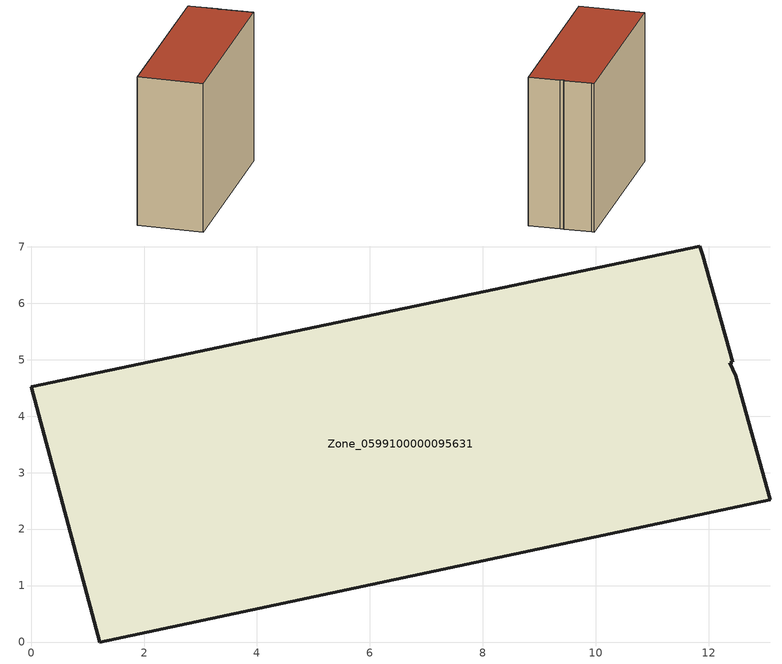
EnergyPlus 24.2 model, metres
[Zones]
Zone_0599100000095631
 floor ground (C_G): 13.09,2.52 1.22,0 0,4.52 11.84,7.01 11.9,6.85 12.43,4.96 12.37,4.94 12.48,4.71 z2.23
 wall outside (C_F): 11.84,7.01 0,4.52 1.22,0 13.09,2.52 12.48,4.71 12.37,4.94 12.43,4.96 11.9,6.85 11.84,7.01 z2.23:13.49
 roof outside (C_R): 1.22,0 13.09,2.52 12.48,4.71 12.37,4.94 12.43,4.96 11.9,6.85 11.84,7.01 0,4.52 z13.49
[BUILDING]
Pand.0599100000095631: North Axis=0; Terrain=City; Loads Convergence Tolerance Value=0.04; Temperature Convergence Tolerance Value=0.4; Solar Distribution=FullExterior; Maximum Number of Warmup Days=25; Minimum Number of Warmup Days=1
[Site:Location]
Rotterdam.The.Hague.AP_ZH_NLD Design_Conditions: Latitude=51.96; Longitude=4.45; Time Zone=1; Elevation=-4.5
[SITE:GROUNDTEMPERATURE:BUILDINGSURFACE]
18, 18, 18, 18, 18, 18, 18, 18, 18, 18, 18, 18
[MATERIAL] Thermal Absorptance=0.9; Solar Absorptance=0.7; Visible Absorptance=0.7
Name | Roughness | Thickness | Conductivity | Density | Specific Heat
G.TI.1946 | MediumSmooth | 0.15 | 1 | 540 | 1210
F.TI.1946 | Rough | 0.3 | 0.857143 | 1920 | 840
R.TI.1946 | MediumRough | 0.2 | 0.1 | 1500 | 1000
[CONSTRUCTION]
C_G: G.TI.1946
C_F: F.TI.1946
C_R: R.TI.1946
[ZONE]
Zone_0599100000095631: Type=1; Multiplier=1; Ceiling Height=Autocalculate; Volume=Autocalculate; Floor Area=autocalculate; Part of Total Floor Area=Yes
[ZONEINFILTRATION:DESIGNFLOWRATE]
Infil_Zone_0599100000095631: Zone or ZoneList or Space or SpaceList=Zone_0599100000095631; Schedule=AlwaysOn; Design Flow Rate Calculation Method=Flow/Area; Flow Rate per Floor Area=0.003; Constant Term Coefficient=1; Temperature Term Coefficient=0; Velocity Term Coefficient=0; Velocity Squared Term Coefficient=0
[HVACTEMPLATE:ZONE:IDEALLOADSAIRSYSTEM]
Zone_0599100000095631: Maximum Heating Supply Air Temperature=50; Minimum Cooling Supply Air Temperature=13; Maximum Heating Supply Air Humidity Ratio=0.0156; Minimum Cooling Supply Air Humidity Ratio=0.0077; Heating Limit=NoLimit; Cooling Limit=NoLimit; Dehumidification Control Type=ConstantSensibleHeatRatio; Cooling Sensible Heat Ratio=0.7; Dehumidification Setpoint=60; Humidification Control Type=None; Humidification Setpoint=30; Outdoor Air Method=None; Outdoor Air Flow Rate per Person=0.00944; Outdoor Air Flow Rate per Zone Floor Area=0; Outdoor Air Flow Rate per Zone=0; Demand Controlled Ventilation Type=None; Outdoor Air Economizer Type=NoEconomizer; Heat Recovery Type=None; Sensible Heat Recovery Effectiveness=0.7; Latent Heat Recovery Effectiveness=0.65
[ZONECONTROL:THERMOSTAT]
ThermostatControl_Zone_0599100000095631: Zone or ZoneList=Zone_0599100000095631; Control Type Schedule=DualSetpointControlType; Control 1=Thermostat_Zone_0599100000095631; Temperature Difference Between Cutout And Setpoint=0
[THERMOSTATSETPOINT:DUALSETPOINT]
Thermostat_Zone_0599100000095631: Heating Setpoint Temperature Schedule=HeatingSetpoint_Zone_0599100000095631; Cooling Setpoint Temperature Schedule=CoolingSetpoint_Zone_0599100000095631
[SCHEDULE:COMPACT]
HeatingSetpoint_Zone_0599100000095631: Through: 12/31, For: AllDays, Until: 24:00, 21
CoolingSetpoint_Zone_0599100000095631: Through: 12/31, For: AllDays, Until: 24:00, 24
DualSetpointControlType: Through: 12/31, For: AllDays, Until: 24:00, 4
AlwaysOn: Through: 12/31, For: AllDays, Until: 24:00, 1
